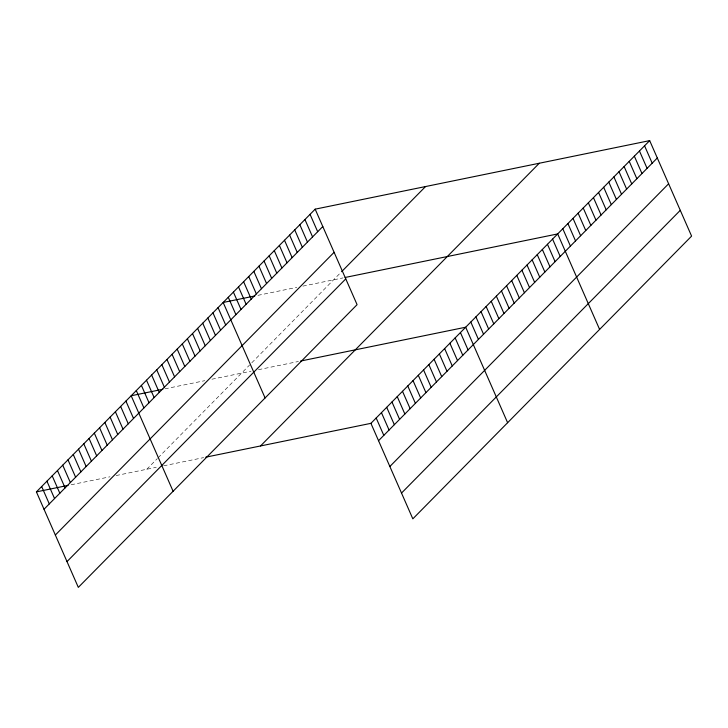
<?xml version="1.0" encoding="UTF-8"?>
<svg xmlns="http://www.w3.org/2000/svg" width="728" height="728" viewBox="0 0 728 728"><rect width="100%" height="100%" fill="white"/><g stroke="black" fill="none" stroke-linecap="round" stroke-linejoin="round"><path stroke-width="0.55" stroke-dasharray="3.64 2.73" d="M146.792 469.26L157.321 458.585M158.076 457.821L249.604 364.992M251.788 362.772L340.131 273.173M257.921 295.341L296.769 287.378M302.903 286.122L343.043 277.896M164.91 388.843L204.777 380.68M211.93 379.206L251.051 371.198M258.422 369.688L298.435 361.488M71.153 484.757L109.992 476.804M116.125 475.548L156.265 467.321M163.636 465.811L203.658 457.612"/><path stroke-width="1.09" d="M315.169 209.163L357.084 304.659L78.324 587.378L36.4 491.882L315.169 209.163L649.676 140.622L691.6 236.118L412.831 518.837L370.916 423.341L649.676 140.622M44.026 509.254L322.795 226.535M55.346 535.035L334.106 252.316M341.596 271.699L425.552 186.541M67.003 561.597L345.773 278.879M260.524 445.955L539.293 163.245M378.542 440.713L657.302 157.994M389.862 466.493L668.623 183.774M401.519 493.056L680.28 210.337M254.855 295.968L223.168 302.457L265.092 397.952M345.145 277.468L557.684 233.925L599.608 329.42M162.863 389.262L131.177 395.759L173.1 491.254M300.546 361.052L465.692 327.218L507.616 422.713M36.4 491.882L68.086 485.385M205.76 457.175L370.916 423.341M644.571 145.809L652.197 163.181M639.457 150.987L647.083 168.359M634.352 156.174L641.978 173.546M629.238 161.352L636.864 178.733M624.124 166.539L631.749 183.911M619.018 171.726L626.644 189.098M613.904 176.904L621.53 194.276M608.79 182.091L616.425 199.463M603.685 187.269L611.311 204.65M598.571 192.456L606.197 209.828M593.466 197.643L601.091 215.015M588.351 202.821L595.977 220.193M583.237 208.008L590.863 225.38M578.132 213.186L585.758 230.558M573.018 218.373L580.644 235.745M567.913 223.551L575.539 240.932M562.799 228.738L570.424 246.109M552.579 239.103L560.205 256.474M547.465 244.29L555.091 261.661M542.351 249.467L549.986 266.839M537.246 254.654L544.872 272.026M532.132 259.832L539.757 277.213M527.026 265.019L534.652 282.391M521.912 270.206L529.538 287.578M516.798 275.384L524.424 292.756M511.693 280.571L519.319 297.943M506.579 285.749L514.205 303.13M501.474 290.936L509.1 308.308M496.36 296.123L503.985 313.495M491.245 301.301L498.871 318.673M486.14 306.488L493.766 323.86M481.026 311.666L488.652 329.038M475.912 316.853L483.547 334.225M470.807 322.031L478.433 339.412M460.433 332.56L468.059 349.931M455.164 337.901L462.79 355.273M449.895 343.234L457.521 360.615M444.635 348.576L452.261 365.957M439.366 353.917L446.992 371.289M434.097 359.259L441.723 376.631M428.838 364.601L436.463 381.973M423.569 369.942L431.194 387.314M418.309 375.284L425.935 392.656M413.04 380.617L420.666 397.998M407.771 385.958L415.397 403.33M402.511 391.3L410.137 408.672M397.242 396.642L404.868 414.014M310.055 214.341L317.681 231.713M391.973 401.983L399.599 419.355M304.941 219.528L312.567 236.9M386.714 407.325L394.339 424.697M299.836 224.706L307.462 242.087M381.445 412.658L389.071 430.039M294.722 229.893L302.348 247.265M376.176 417.999L383.811 435.371M289.608 235.08L297.242 252.452M284.502 240.258L292.128 257.63M279.388 245.445L287.014 262.817M274.283 250.623L281.909 268.004M269.169 255.81L276.795 273.182M264.055 260.988L271.68 278.369M258.95 266.175L266.575 283.547M253.835 271.362L261.461 288.734M248.73 276.54L256.356 293.912M243.616 281.727L251.242 299.099M238.502 286.905L246.128 304.286M233.397 292.092L241.023 309.464M228.283 297.279L235.908 314.651M218.063 307.644L225.689 325.016M212.949 312.822L220.575 330.194M207.844 318.009L215.47 335.381M202.73 323.186L210.356 340.567M197.616 328.374L205.241 345.745M192.511 333.561L200.136 350.932M187.396 338.738L195.022 356.11M182.291 343.925L189.917 361.297M177.177 349.103L184.803 366.475M172.063 354.29L179.689 371.662M166.958 359.468L174.583 376.849M161.844 364.655L169.469 382.027M156.729 369.842L164.364 387.214M151.624 375.02L159.25 392.392M146.51 380.207L154.136 397.579M141.405 385.385L149.031 402.766M136.291 390.572L143.917 407.944M125.917 401.092L133.543 418.473M120.648 406.433L128.274 423.805M115.388 411.775L123.014 429.147M110.119 417.117L117.745 434.489M104.85 422.458L112.476 439.83M99.59 427.8L107.216 445.172M94.322 433.133L101.947 450.514M89.053 438.474L96.678 455.846M83.793 443.816L91.419 461.188M78.524 449.158L86.15 466.53M73.255 454.5L80.89 471.871M67.995 459.841L75.621 477.213M62.726 465.174L70.352 482.555M57.467 470.515L65.092 487.887M52.198 475.857L59.823 493.229M46.929 481.199L54.555 498.571M41.669 486.541L49.295 503.913"/></g></svg>
